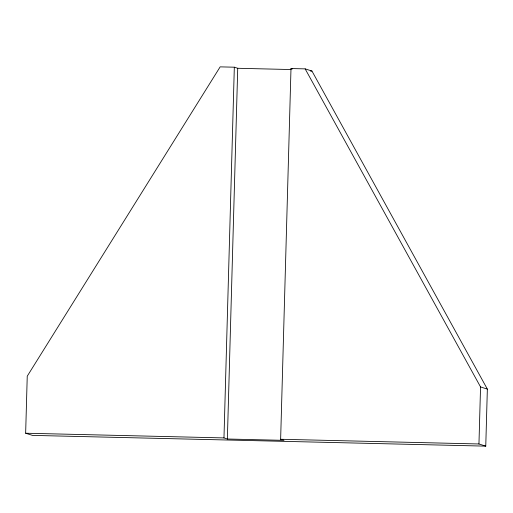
<?xml version="1.0" encoding="UTF-8"?>
<svg xmlns="http://www.w3.org/2000/svg" width="513" height="513" viewBox="0 0 513 513"><rect width="100%" height="100%" fill="white"/><g stroke="black" fill="none" stroke-linecap="round" stroke-linejoin="round"><path stroke-width="0.77" d="M25.65 433.222L223.969 437.922L227.374 439.013L284.035 440.353L280.637 439.269L290.993 68.543L305.158 68.877L311.955 71.044L487.35 389.104L485.76 446.137L32.454 435.39L25.65 433.222L27.24 376.189L220.16 66.863L234.326 67.197L237.724 68.28L291.198 69.55M223.969 437.922L234.326 67.197M227.374 439.013L237.724 68.28M485.76 446.137L478.956 443.969L480.546 386.937L305.158 68.877M310.365 71.006L311.955 71.044M280.637 439.269L478.956 443.969M290.993 68.543L292.352 68.973M480.546 386.937L487.35 389.104"/></g></svg>
